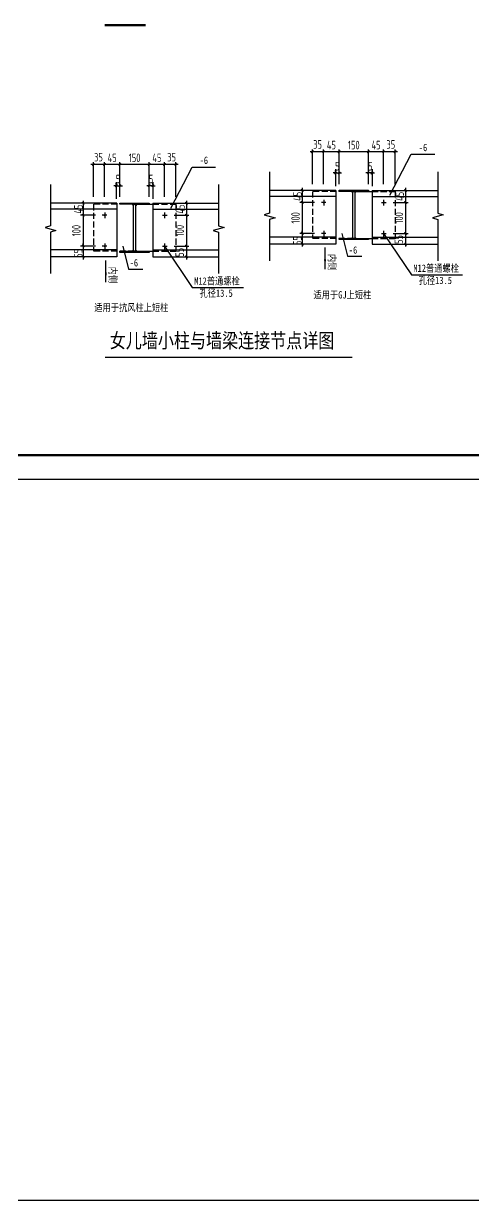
# Model space of a CAD drawing. Extents: x 2072855 to 2883818, y 17306032 to 17674225.
# Drawn here: x 2475974 to 2494334, y 17306032 to 17354099 of the extents above; entities that cross this region are included whole.
import ezdxf

# ---------------------------------------------------------------- set-up
doc = ezdxf.new("R2010")
doc.units = 0
doc.header["$LTSCALE"] = 1000
doc.header["$MEASUREMENT"] = 0
doc.linetypes.add('DASH', pattern=[0.35, 0.25, -0.1])
doc.layers.get('Defpoints').update_dxf_attribs({"color": 250})
for name, color, linetype in [('3T_WOOD', 21, 'Continuous'), ('OTHER', 7, 'Continuous'), ('PUB_DIM', 161, 'Continuous'), ('PUB_TEXT', 7, 'Continuous'), ('TK', 4, 'Continuous'), ('图层1', 8, 'Continuous'), ('水平支撑', 4, 'Continuous')]:
    doc.layers.add(name, color=color, linetype=linetype)
doc.styles.add('-宋体', font='', dxfattribs={"width": 0.8})
doc.styles.add('TSSD_Dimension', font='Tssdeng.shx', dxfattribs={"width": 0.7, "bigfont": 'hztxt.shx'})
doc.styles.get('-宋体').set_extended_font_data('SimSun')
doc.dimstyles.new('TSSD_20_100', dxfattribs={"dimtxt": 350, "dimasz": 100, "dimexe": 100, "dimexo": 250, "dimgap": 100, "dimtad": 1, "dimdec": 0, "dimlfac": 0.2, "dimzin": 0, "dimdsep": 46, "dimtxsty": 'TSSD_Dimension', "dimblk": 'ARCHTICK', "dimblk1": 'ARCHTICK', "dimblk2": 'ARCHTICK', "dimcen": 0, "dimdle": 100, "dimclrt": 7, "dimadec": 0, "dimazin": 0, "dimtfac": 1, "dimtdec": 0, "dimtix": 1, "dimtmove": 2, "dimatfit": 3, "dimfxl": 0, "dimtolj": 1, "dimtzin": 0, "dimarcsym": 0})

# ---------------------------------------------------------------- blocks, each defined once
blk = doc.blocks.new('_ArchTick')
at = {"color": 0, "linetype": 'ByBlock', "const_width": 0.4}
blk.add_lwpolyline([(-0.5, -0.5), (0.5, 0.5)], dxfattribs=at)
blk = doc.blocks.new('*D104')
at = {"layer": 'Defpoints', "color": 0}
for p in [(2490049, 17348861), (2490049, 17347287), (2490670, 17347287)]:
    blk.add_point(p, dxfattribs=at)
at = {"layer": 'PUB_DIM', "color": 0, "lineweight": -2}
for p, q in [((2490049, 17347537), (2490049, 17348961)), ((2490670, 17347537), (2490670, 17348961)), ((2490770, 17348861), (2489949, 17348861))]:
    blk.add_line(p, q, dxfattribs=at)
at = {"layer": 'PUB_DIM', "color": 0, "lineweight": -2, "xscale": 100, "yscale": 100, "zscale": 100, "rotation": 180}
blk.add_blockref('_ArchTick', (2490049, 17348861), dxfattribs=at)
at = {"layer": 'PUB_DIM', "color": 0, "lineweight": -2, "xscale": 100, "yscale": 100, "zscale": 100}
blk.add_blockref('_ArchTick', (2490670, 17348861), dxfattribs=at)
at = {"layer": 'PUB_DIM', "color": 7, "insert": (2490360, 17349136), "char_height": 350, "attachment_point": 5, "style": 'TSSD_Dimension'}
blk.add_mtext('\\A1;45', dxfattribs=at)
blk = doc.blocks.new('*D105')
at = {"layer": 'Defpoints', "color": 0}
for p in [(2490670, 17348861), (2490670, 17347287), (2491134, 17347287)]:
    blk.add_point(p, dxfattribs=at)
at = {"layer": 'PUB_DIM', "color": 0, "lineweight": -2}
for p, q in [((2490670, 17347537), (2490670, 17348961)), ((2491134, 17347537), (2491134, 17348961)), ((2491234, 17348861), (2490570, 17348861))]:
    blk.add_line(p, q, dxfattribs=at)
at = {"layer": 'PUB_DIM', "color": 0, "lineweight": -2, "xscale": 100, "yscale": 100, "zscale": 100, "rotation": 180}
blk.add_blockref('_ArchTick', (2490670, 17348861), dxfattribs=at)
at = {"layer": 'PUB_DIM', "color": 0, "lineweight": -2, "xscale": 100, "yscale": 100, "zscale": 100}
blk.add_blockref('_ArchTick', (2491134, 17348861), dxfattribs=at)
at = {"layer": 'PUB_DIM', "color": 7, "insert": (2490962, 17349161), "char_height": 350, "attachment_point": 5, "style": 'TSSD_Dimension'}
blk.add_mtext('\\A1;35', dxfattribs=at)
blk = doc.blocks.new('*D106')
at = {"layer": 'Defpoints', "color": 0}
for p in [(2487767, 17348861), (2487767, 17347287), (2488221, 17347287)]:
    blk.add_point(p, dxfattribs=at)
at = {"layer": 'PUB_DIM', "color": 0, "lineweight": -2}
for p, q in [((2487767, 17347537), (2487767, 17348961)), ((2488221, 17347537), (2488221, 17348961)), ((2488321, 17348861), (2487667, 17348861))]:
    blk.add_line(p, q, dxfattribs=at)
at = {"layer": 'PUB_DIM', "color": 0, "lineweight": -2, "xscale": 100, "yscale": 100, "zscale": 100}
for p, rotation in [((2487767, 17348861), 179.9999999981185), ((2488221, 17348861), 359.9999999981185)]:
    blk.add_blockref('_ArchTick', p, dxfattribs=dict(at, rotation=rotation))
at = {"layer": 'PUB_DIM', "color": 7, "insert": (2487975, 17349161), "char_height": 350, "attachment_point": 5, "rotation": 360, "style": 'TSSD_Dimension'}
blk.add_mtext('\\A1;35', dxfattribs=at)
blk = doc.blocks.new('*D107')
at = {"layer": 'Defpoints', "color": 0}
for p in [(2488221, 17348861), (2488221, 17347287), (2488852, 17347287)]:
    blk.add_point(p, dxfattribs=at)
at = {"layer": 'PUB_DIM', "color": 0, "lineweight": -2}
for p, q in [((2488221, 17347537), (2488221, 17348961)), ((2488852, 17347537), (2488852, 17348961)), ((2488952, 17348861), (2488121, 17348861))]:
    blk.add_line(p, q, dxfattribs=at)
at = {"layer": 'PUB_DIM', "color": 0, "lineweight": -2, "xscale": 100, "yscale": 100, "zscale": 100}
for p, rotation in [((2488221, 17348861), 180.0000000013527), ((2488852, 17348861), 1.352677969634897e-09)]:
    blk.add_blockref('_ArchTick', p, dxfattribs=dict(at, rotation=rotation))
at = {"layer": 'PUB_DIM', "color": 7, "insert": (2488536, 17349136), "char_height": 350, "attachment_point": 5, "rotation": 0, "style": 'TSSD_Dimension'}
blk.add_mtext('\\A1;45', dxfattribs=at)
blk = doc.blocks.new('*D108')
at = {"layer": 'Defpoints', "color": 0}
for p in [(2488852, 17348861), (2488852, 17347287), (2490049, 17347287)]:
    blk.add_point(p, dxfattribs=at)
at = {"layer": 'PUB_DIM', "color": 0, "lineweight": -2}
for p, q in [((2488852, 17347537), (2488852, 17348961)), ((2490049, 17347537), (2490049, 17348961)), ((2490149, 17348861), (2488752, 17348861))]:
    blk.add_line(p, q, dxfattribs=at)
at = {"layer": 'PUB_DIM', "color": 0, "lineweight": -2, "xscale": 100, "yscale": 100, "zscale": 100}
for p, rotation in [((2488852, 17348861), 179.9999999985741), ((2490049, 17348861), 359.9999999985741)]:
    blk.add_blockref('_ArchTick', p, dxfattribs=dict(at, rotation=rotation))
at = {"layer": 'PUB_DIM', "color": 7, "insert": (2489451, 17349136), "char_height": 350, "attachment_point": 5, "rotation": 360, "style": 'TSSD_Dimension'}
blk.add_mtext('\\A1;150', dxfattribs=at)
blk = doc.blocks.new('_ARROW')
blk.add_solid([(0, 0), (-1, 0.1), (-1, -0.1)])
blk = doc.blocks.new('*D112')
at = {"layer": 'Defpoints', "color": 0}
for p in [(2488102, 17347283), (2487349, 17346794), (2488102, 17346794)]:
    blk.add_point(p, dxfattribs=at)
at = {"layer": 'PUB_DIM', "color": 0, "lineweight": -2}
for p, q in [((2487852, 17347283), (2487249, 17347283)), ((2487349, 17347383), (2487349, 17346694)), ((2487852, 17346794), (2487249, 17346794))]:
    blk.add_line(p, q, dxfattribs=at)
at = {"layer": 'PUB_DIM', "color": 0, "lineweight": -2, "xscale": 100, "yscale": 100, "zscale": 100}
for p, rotation in [((2487349, 17347283), 90), ((2487349, 17346794), 270)]:
    blk.add_blockref('_ArchTick', p, dxfattribs=dict(at, rotation=rotation))
at = {"layer": 'PUB_DIM', "color": 7, "insert": (2487159, 17347040), "char_height": 350, "attachment_point": 5, "rotation": 90, "style": 'TSSD_Dimension'}
blk.add_mtext('\\A1;45', dxfattribs=at)
blk = doc.blocks.new('*D113')
at = {"layer": 'Defpoints', "color": 0}
for p in [(2490813, 17347283), (2490813, 17346794), (2491566, 17346794)]:
    blk.add_point(p, dxfattribs=at)
at = {"layer": 'PUB_DIM', "color": 0, "lineweight": -2}
for p, q in [((2491063, 17347283), (2491666, 17347283)), ((2491566, 17347383), (2491566, 17346694)), ((2491063, 17346794), (2491666, 17346794))]:
    blk.add_line(p, q, dxfattribs=at)
at = {"layer": 'PUB_DIM', "color": 0, "lineweight": -2, "xscale": 100, "yscale": 100, "zscale": 100}
for p, rotation in [((2491566, 17347283), 90), ((2491566, 17346794), 270)]:
    blk.add_blockref('_ArchTick', p, dxfattribs=dict(at, rotation=rotation))
at = {"layer": 'PUB_DIM', "color": 7, "insert": (2491322, 17347040), "char_height": 350, "attachment_point": 5, "rotation": 90, "style": 'TSSD_Dimension'}
blk.add_mtext('\\A1;45', dxfattribs=at)
blk = doc.blocks.new('*D114')
at = {"layer": 'Defpoints', "color": 0}
for p in [(2490049, 17347996), (2490049, 17347802), (2490196, 17347802)]:
    blk.add_point(p, dxfattribs=at)
at = {"layer": 'PUB_DIM', "color": 0, "lineweight": -2}
for p, q in [((2490049, 17347996), (2489949, 17347996)), ((2490049, 17348052), (2490049, 17348096)), ((2490196, 17347996), (2490049, 17347996)), ((2490196, 17348052), (2490196, 17348096)), ((2490196, 17347996), (2490296, 17347996))]:
    blk.add_line(p, q, dxfattribs=at)
at = {"layer": 'PUB_DIM', "color": 0, "lineweight": -2, "xscale": 100, "yscale": 100, "zscale": 100}
blk.add_blockref('_ArchTick', (2490049, 17347996), dxfattribs=at)
at = {"layer": 'PUB_DIM', "color": 0, "lineweight": -2, "xscale": 100, "yscale": 100, "zscale": 100, "rotation": 180}
blk.add_blockref('_ArchTick', (2490196, 17347996), dxfattribs=at)
at = {"layer": 'PUB_DIM', "color": 7, "insert": (2490123, 17348271), "char_height": 350, "attachment_point": 5, "style": 'TSSD_Dimension'}
blk.add_mtext('\\A1;5', dxfattribs=at)
blk = doc.blocks.new('*D115')
at = {"layer": 'Defpoints', "color": 0}
for p in [(2488852, 17347996), (2488705, 17347802), (2488852, 17347802)]:
    blk.add_point(p, dxfattribs=at)
at = {"layer": 'PUB_DIM', "color": 0, "lineweight": -2}
for p, q in [((2488705, 17347996), (2488605, 17347996)), ((2488705, 17348052), (2488705, 17348096)), ((2488705, 17347996), (2488852, 17347996)), ((2488852, 17348052), (2488852, 17348096)), ((2488852, 17347996), (2488952, 17347996))]:
    blk.add_line(p, q, dxfattribs=at)
at = {"layer": 'PUB_DIM', "color": 0, "lineweight": -2, "xscale": 100, "yscale": 100, "zscale": 100}
blk.add_blockref('_ArchTick', (2488705, 17347996), dxfattribs=at)
at = {"layer": 'PUB_DIM', "color": 0, "lineweight": -2, "xscale": 100, "yscale": 100, "zscale": 100, "rotation": 180}
blk.add_blockref('_ArchTick', (2488852, 17347996), dxfattribs=at)
at = {"layer": 'PUB_DIM', "color": 7, "insert": (2488779, 17348271), "char_height": 350, "attachment_point": 5, "style": 'TSSD_Dimension'}
blk.add_mtext('\\A1;5', dxfattribs=at)
blk = doc.blocks.new('*D116')
at = {"layer": 'Defpoints', "color": 0}
for p in [(2488102, 17345530), (2487349, 17345086), (2488102, 17345086)]:
    blk.add_point(p, dxfattribs=at)
at = {"layer": 'PUB_DIM', "color": 0, "lineweight": -2}
for p, q in [((2487852, 17345530), (2487249, 17345530)), ((2487349, 17345530), (2487349, 17345630)), ((2487349, 17345530), (2487349, 17345086)), ((2487852, 17345086), (2487249, 17345086)), ((2487349, 17345086), (2487349, 17344986))]:
    blk.add_line(p, q, dxfattribs=at)
at = {"layer": 'PUB_DIM', "color": 0, "lineweight": -2, "xscale": 100, "yscale": 100, "zscale": 100}
for p, rotation in [((2487349, 17345530), 270), ((2487349, 17345086), 90)]:
    blk.add_blockref('_ArchTick', p, dxfattribs=dict(at, rotation=rotation))
at = {"layer": 'PUB_DIM', "color": 7, "insert": (2487148, 17345234), "char_height": 350, "attachment_point": 5, "rotation": 90, "style": 'TSSD_Dimension'}
blk.add_mtext('\\A1;55', dxfattribs=at)
blk = doc.blocks.new('*D117')
at = {"layer": 'Defpoints', "color": 0}
for p in [(2490813, 17345530), (2490813, 17345086), (2491566, 17345086)]:
    blk.add_point(p, dxfattribs=at)
at = {"layer": 'PUB_DIM', "color": 0, "lineweight": -2}
for p, q in [((2491063, 17345530), (2491666, 17345530)), ((2491566, 17345630), (2491566, 17344986)), ((2491063, 17345086), (2491666, 17345086))]:
    blk.add_line(p, q, dxfattribs=at)
at = {"layer": 'PUB_DIM', "color": 0, "lineweight": -2, "xscale": 100, "yscale": 100, "zscale": 100}
for p, rotation in [((2491566, 17345530), 90), ((2491566, 17345086), 270)]:
    blk.add_blockref('_ArchTick', p, dxfattribs=dict(at, rotation=rotation))
at = {"layer": 'PUB_DIM', "color": 7, "insert": (2491289, 17345278), "char_height": 350, "attachment_point": 5, "rotation": 90, "style": 'TSSD_Dimension'}
blk.add_mtext('\\A1;55', dxfattribs=at)
blk = doc.blocks.new('*D118')
at = {"layer": 'Defpoints', "color": 0}
for p in [(2490813, 17346794), (2490813, 17345530), (2491566, 17345530)]:
    blk.add_point(p, dxfattribs=at)
at = {"layer": 'PUB_DIM', "color": 0, "lineweight": -2}
for p, q in [((2491063, 17346794), (2491666, 17346794)), ((2491566, 17346894), (2491566, 17345430)), ((2491063, 17345530), (2491666, 17345530))]:
    blk.add_line(p, q, dxfattribs=at)
at = {"layer": 'PUB_DIM', "color": 0, "lineweight": -2, "xscale": 100, "yscale": 100, "zscale": 100}
for p, rotation in [((2491566, 17346794), 90), ((2491566, 17345530), 270)]:
    blk.add_blockref('_ArchTick', p, dxfattribs=dict(at, rotation=rotation))
at = {"layer": 'PUB_DIM', "color": 7, "insert": (2491291, 17346162), "char_height": 350, "attachment_point": 5, "rotation": 90, "style": 'TSSD_Dimension'}
blk.add_mtext('\\A1;100', dxfattribs=at)
blk = doc.blocks.new('*D119')
at = {"layer": 'Defpoints', "color": 0}
for p in [(2488102, 17346794), (2487349, 17345530), (2488102, 17345530)]:
    blk.add_point(p, dxfattribs=at)
at = {"layer": 'PUB_DIM', "color": 0, "lineweight": -2}
for p, q in [((2487852, 17346794), (2487249, 17346794)), ((2487349, 17346894), (2487349, 17345430)), ((2487852, 17345530), (2487249, 17345530))]:
    blk.add_line(p, q, dxfattribs=at)
at = {"layer": 'PUB_DIM', "color": 0, "lineweight": -2, "xscale": 100, "yscale": 100, "zscale": 100}
for p, rotation in [((2487349, 17346794), 90), ((2487349, 17345530), 270)]:
    blk.add_blockref('_ArchTick', p, dxfattribs=dict(at, rotation=rotation))
at = {"layer": 'PUB_DIM', "color": 7, "insert": (2487074, 17346162), "char_height": 350, "attachment_point": 5, "rotation": 90, "style": 'TSSD_Dimension'}
blk.add_mtext('\\A1;100', dxfattribs=at)
blk = doc.blocks.new('*D123')
at = {"layer": 'Defpoints', "color": 0}
for p in [(2481868, 17346273), (2481868, 17345009), (2482621, 17345009)]:
    blk.add_point(p, dxfattribs=at)
at = {"layer": 'PUB_DIM', "color": 0, "lineweight": -2}
for p, q in [((2482118, 17346273), (2482721, 17346273)), ((2482621, 17346373), (2482621, 17344909)), ((2482118, 17345009), (2482721, 17345009))]:
    blk.add_line(p, q, dxfattribs=at)
at = {"layer": 'PUB_DIM', "color": 0, "lineweight": -2, "xscale": 100, "yscale": 100, "zscale": 100}
for p, rotation in [((2482621, 17346273), 90), ((2482621, 17345009), 270)]:
    blk.add_blockref('_ArchTick', p, dxfattribs=dict(at, rotation=rotation))
at = {"layer": 'PUB_DIM', "color": 7, "insert": (2482346, 17345641), "char_height": 350, "attachment_point": 5, "rotation": 90, "style": 'TSSD_Dimension'}
blk.add_mtext('\\A1;100', dxfattribs=at)
blk = doc.blocks.new('*D124')
at = {"layer": 'Defpoints', "color": 0}
for p in [(2481868, 17345009), (2481868, 17344564), (2482621, 17344564)]:
    blk.add_point(p, dxfattribs=at)
at = {"layer": 'PUB_DIM', "color": 0, "lineweight": -2}
for p, q in [((2482621, 17345109), (2482621, 17344464)), ((2482118, 17345009), (2482721, 17345009)), ((2482118, 17344564), (2482721, 17344564))]:
    blk.add_line(p, q, dxfattribs=at)
at = {"layer": 'PUB_DIM', "color": 0, "lineweight": -2, "xscale": 100, "yscale": 100, "zscale": 100}
for p, rotation in [((2482621, 17345009), 90), ((2482621, 17344564), 270)]:
    blk.add_blockref('_ArchTick', p, dxfattribs=dict(at, rotation=rotation))
at = {"layer": 'PUB_DIM', "color": 7, "insert": (2482344, 17344756), "char_height": 350, "attachment_point": 5, "rotation": 90, "style": 'TSSD_Dimension'}
blk.add_mtext('\\A1;55', dxfattribs=at)
blk = doc.blocks.new('*D125')
at = {"layer": 'Defpoints', "color": 0}
for p in [(2481868, 17346761), (2481868, 17346273), (2482621, 17346273)]:
    blk.add_point(p, dxfattribs=at)
at = {"layer": 'PUB_DIM', "color": 0, "lineweight": -2}
for p, q in [((2482118, 17346761), (2482721, 17346761)), ((2482621, 17346861), (2482621, 17346173)), ((2482118, 17346273), (2482721, 17346273))]:
    blk.add_line(p, q, dxfattribs=at)
at = {"layer": 'PUB_DIM', "color": 0, "lineweight": -2, "xscale": 100, "yscale": 100, "zscale": 100}
for p, rotation in [((2482621, 17346761), 90), ((2482621, 17346273), 270)]:
    blk.add_blockref('_ArchTick', p, dxfattribs=dict(at, rotation=rotation))
at = {"layer": 'PUB_DIM', "color": 7, "insert": (2482377, 17346519), "char_height": 350, "attachment_point": 5, "rotation": 90, "style": 'TSSD_Dimension'}
blk.add_mtext('\\A1;45', dxfattribs=at)
blk = doc.blocks.new('*D126')
at = {"layer": 'Defpoints', "color": 0}
for p in [(2479157, 17346273), (2478404, 17345009), (2479157, 17345009)]:
    blk.add_point(p, dxfattribs=at)
at = {"layer": 'PUB_DIM', "color": 0, "lineweight": -2}
for p, q in [((2478907, 17346273), (2478304, 17346273)), ((2478404, 17346373), (2478404, 17344909)), ((2478907, 17345009), (2478304, 17345009))]:
    blk.add_line(p, q, dxfattribs=at)
at = {"layer": 'PUB_DIM', "color": 0, "lineweight": -2, "xscale": 100, "yscale": 100, "zscale": 100}
for p, rotation in [((2478404, 17346273), 90), ((2478404, 17345009), 270)]:
    blk.add_blockref('_ArchTick', p, dxfattribs=dict(at, rotation=rotation))
at = {"layer": 'PUB_DIM', "color": 7, "insert": (2478129, 17345641), "char_height": 350, "attachment_point": 5, "rotation": 90, "style": 'TSSD_Dimension'}
blk.add_mtext('\\A1;100', dxfattribs=at)
blk = doc.blocks.new('*D127')
at = {"layer": 'Defpoints', "color": 0}
for p in [(2478404, 17344564), (2479157, 17345009), (2479157, 17344564)]:
    blk.add_point(p, dxfattribs=at)
at = {"layer": 'PUB_DIM', "color": 0, "lineweight": -2}
for p, q in [((2478404, 17345009), (2478404, 17345109)), ((2478907, 17345009), (2478304, 17345009)), ((2478907, 17344564), (2478304, 17344564)), ((2478404, 17345009), (2478404, 17344564)), ((2478404, 17344564), (2478404, 17344464))]:
    blk.add_line(p, q, dxfattribs=at)
at = {"layer": 'PUB_DIM', "color": 0, "lineweight": -2, "xscale": 100, "yscale": 100, "zscale": 100}
for p, rotation in [((2478404, 17345009), 270), ((2478404, 17344564), 90)]:
    blk.add_blockref('_ArchTick', p, dxfattribs=dict(at, rotation=rotation))
at = {"layer": 'PUB_DIM', "color": 7, "insert": (2478203, 17344712), "char_height": 350, "attachment_point": 5, "rotation": 90, "style": 'TSSD_Dimension'}
blk.add_mtext('\\A1;55', dxfattribs=at)
blk = doc.blocks.new('*D128')
at = {"layer": 'Defpoints', "color": 0}
for p in [(2479157, 17346761), (2478404, 17346273), (2479157, 17346273)]:
    blk.add_point(p, dxfattribs=at)
at = {"layer": 'PUB_DIM', "color": 0, "lineweight": -2}
for p, q in [((2478907, 17346761), (2478304, 17346761)), ((2478404, 17346861), (2478404, 17346173)), ((2478907, 17346273), (2478304, 17346273))]:
    blk.add_line(p, q, dxfattribs=at)
at = {"layer": 'PUB_DIM', "color": 0, "lineweight": -2, "xscale": 100, "yscale": 100, "zscale": 100}
for p, rotation in [((2478404, 17346761), 90), ((2478404, 17346273), 270)]:
    blk.add_blockref('_ArchTick', p, dxfattribs=dict(at, rotation=rotation))
at = {"layer": 'PUB_DIM', "color": 7, "insert": (2478214, 17346519), "char_height": 350, "attachment_point": 5, "rotation": 90, "style": 'TSSD_Dimension'}
blk.add_mtext('\\A1;45', dxfattribs=at)
blk = doc.blocks.new('*D129')
at = {"layer": 'Defpoints', "color": 0}
for p in [(2479907, 17348340), (2479907, 17346765), (2481104, 17346765)]:
    blk.add_point(p, dxfattribs=at)
at = {"layer": 'PUB_DIM', "color": 0, "lineweight": -2}
for p, q in [((2479907, 17347015), (2479907, 17348440)), ((2481104, 17347015), (2481104, 17348440)), ((2481204, 17348340), (2479807, 17348340))]:
    blk.add_line(p, q, dxfattribs=at)
at = {"layer": 'PUB_DIM', "color": 0, "lineweight": -2, "xscale": 100, "yscale": 100, "zscale": 100}
for p, rotation in [((2479907, 17348340), 179.999999999287), ((2481104, 17348340), 359.999999999287)]:
    blk.add_blockref('_ArchTick', p, dxfattribs=dict(at, rotation=rotation))
at = {"layer": 'PUB_DIM', "color": 7, "insert": (2480506, 17348615), "char_height": 350, "attachment_point": 5, "style": 'TSSD_Dimension'}
blk.add_mtext('\\A1;150', dxfattribs=at)
blk = doc.blocks.new('*D130')
at = {"layer": 'Defpoints', "color": 0}
for p in [(2479276, 17348340), (2479276, 17346765), (2479907, 17346765)]:
    blk.add_point(p, dxfattribs=at)
at = {"layer": 'PUB_DIM', "color": 0, "lineweight": -2}
for p, q in [((2479276, 17347015), (2479276, 17348440)), ((2479907, 17347015), (2479907, 17348440)), ((2480007, 17348340), (2479176, 17348340))]:
    blk.add_line(p, q, dxfattribs=at)
at = {"layer": 'PUB_DIM', "color": 0, "lineweight": -2, "xscale": 100, "yscale": 100, "zscale": 100, "rotation": 180}
blk.add_blockref('_ArchTick', (2479276, 17348340), dxfattribs=at)
at = {"layer": 'PUB_DIM', "color": 0, "lineweight": -2, "xscale": 100, "yscale": 100, "zscale": 100}
blk.add_blockref('_ArchTick', (2479907, 17348340), dxfattribs=at)
at = {"layer": 'PUB_DIM', "color": 7, "insert": (2479591, 17348615), "char_height": 350, "attachment_point": 5, "style": 'TSSD_Dimension'}
blk.add_mtext('\\A1;45', dxfattribs=at)
blk = doc.blocks.new('*D131')
at = {"layer": 'Defpoints', "color": 0}
for p in [(2478822, 17348340), (2478822, 17346765), (2479276, 17346765)]:
    blk.add_point(p, dxfattribs=at)
at = {"layer": 'PUB_DIM', "color": 0, "lineweight": -2}
for p, q in [((2478822, 17347015), (2478822, 17348440)), ((2479276, 17347015), (2479276, 17348440)), ((2479376, 17348340), (2478722, 17348340))]:
    blk.add_line(p, q, dxfattribs=at)
at = {"layer": 'PUB_DIM', "color": 0, "lineweight": -2, "xscale": 100, "yscale": 100, "zscale": 100, "rotation": 180}
blk.add_blockref('_ArchTick', (2478822, 17348340), dxfattribs=at)
at = {"layer": 'PUB_DIM', "color": 0, "lineweight": -2, "xscale": 100, "yscale": 100, "zscale": 100}
blk.add_blockref('_ArchTick', (2479276, 17348340), dxfattribs=at)
at = {"layer": 'PUB_DIM', "color": 7, "insert": (2479030, 17348640), "char_height": 350, "attachment_point": 5, "style": 'TSSD_Dimension'}
blk.add_mtext('\\A1;35', dxfattribs=at)
blk = doc.blocks.new('*D132')
at = {"layer": 'Defpoints', "color": 0}
for p in [(2481725, 17348340), (2481725, 17346765), (2482189, 17346765)]:
    blk.add_point(p, dxfattribs=at)
at = {"layer": 'PUB_DIM', "color": 0, "lineweight": -2}
for p, q in [((2481725, 17347015), (2481725, 17348440)), ((2482189, 17347015), (2482189, 17348440)), ((2482289, 17348340), (2481625, 17348340))]:
    blk.add_line(p, q, dxfattribs=at)
at = {"layer": 'PUB_DIM', "color": 0, "lineweight": -2, "xscale": 100, "yscale": 100, "zscale": 100}
for p, rotation in [((2481725, 17348340), 180.0000000018392), ((2482189, 17348340), 1.839248753299216e-09)]:
    blk.add_blockref('_ArchTick', p, dxfattribs=dict(at, rotation=rotation))
at = {"layer": 'PUB_DIM', "color": 7, "insert": (2482017, 17348640), "char_height": 350, "attachment_point": 5, "rotation": 0, "style": 'TSSD_Dimension'}
blk.add_mtext('\\A1;35', dxfattribs=at)
blk = doc.blocks.new('*D133')
at = {"layer": 'Defpoints', "color": 0}
for p in [(2481104, 17348340), (2481104, 17346765), (2481725, 17346765)]:
    blk.add_point(p, dxfattribs=at)
at = {"layer": 'PUB_DIM', "color": 0, "lineweight": -2}
for p, q in [((2481104, 17347015), (2481104, 17348440)), ((2481725, 17347015), (2481725, 17348440)), ((2481825, 17348340), (2481004, 17348340))]:
    blk.add_line(p, q, dxfattribs=at)
at = {"layer": 'PUB_DIM', "color": 0, "lineweight": -2, "xscale": 100, "yscale": 100, "zscale": 100}
for p, rotation in [((2481104, 17348340), 179.9999999986246), ((2481725, 17348340), 359.9999999986247)]:
    blk.add_blockref('_ArchTick', p, dxfattribs=dict(at, rotation=rotation))
at = {"layer": 'PUB_DIM', "color": 7, "insert": (2481415, 17348615), "char_height": 350, "attachment_point": 5, "rotation": 360, "style": 'TSSD_Dimension'}
blk.add_mtext('\\A1;45', dxfattribs=at)
blk = doc.blocks.new('*D134')
at = {"layer": 'Defpoints', "color": 0}
for p in [(2479907, 17347475), (2479760, 17347281), (2479907, 17347281)]:
    blk.add_point(p, dxfattribs=at)
at = {"layer": 'PUB_DIM', "color": 0, "lineweight": -2}
for p, q in [((2479760, 17347475), (2479660, 17347475)), ((2479760, 17347531), (2479760, 17347575)), ((2479760, 17347475), (2479907, 17347475)), ((2479907, 17347531), (2479907, 17347575)), ((2479907, 17347475), (2480007, 17347475))]:
    blk.add_line(p, q, dxfattribs=at)
at = {"layer": 'PUB_DIM', "color": 0, "lineweight": -2, "xscale": 100, "yscale": 100, "zscale": 100}
blk.add_blockref('_ArchTick', (2479760, 17347475), dxfattribs=at)
at = {"layer": 'PUB_DIM', "color": 0, "lineweight": -2, "xscale": 100, "yscale": 100, "zscale": 100, "rotation": 180}
blk.add_blockref('_ArchTick', (2479907, 17347475), dxfattribs=at)
at = {"layer": 'PUB_DIM', "color": 7, "insert": (2479834, 17347750), "char_height": 350, "attachment_point": 5, "style": 'TSSD_Dimension'}
blk.add_mtext('\\A1;5', dxfattribs=at)
blk = doc.blocks.new('*D135')
at = {"layer": 'Defpoints', "color": 0}
for p in [(2481104, 17347475), (2481104, 17347281), (2481251, 17347281)]:
    blk.add_point(p, dxfattribs=at)
at = {"layer": 'PUB_DIM', "color": 0, "lineweight": -2}
for p, q in [((2481104, 17347475), (2481004, 17347475)), ((2481104, 17347531), (2481104, 17347575)), ((2481251, 17347475), (2481104, 17347475)), ((2481251, 17347531), (2481251, 17347575)), ((2481251, 17347475), (2481351, 17347475))]:
    blk.add_line(p, q, dxfattribs=at)
at = {"layer": 'PUB_DIM', "color": 0, "lineweight": -2, "xscale": 100, "yscale": 100, "zscale": 100}
blk.add_blockref('_ArchTick', (2481104, 17347475), dxfattribs=at)
at = {"layer": 'PUB_DIM', "color": 0, "lineweight": -2, "xscale": 100, "yscale": 100, "zscale": 100, "rotation": 180}
blk.add_blockref('_ArchTick', (2481251, 17347475), dxfattribs=at)
at = {"layer": 'PUB_DIM', "color": 7, "insert": (2481178, 17347750), "char_height": 350, "attachment_point": 5, "style": 'TSSD_Dimension'}
blk.add_mtext('\\A1;5', dxfattribs=at)
blk = doc.blocks.new('GeYuanFrame_73841647', base_point=(20.09, 4.53))
at = {"layer": 'TK'}
blk.add_lwpolyline([(20.09, 4.53), (20.09, 598.53), (966.09, 598.53), (966.09, 4.53)], close=True, dxfattribs=at)
at = {"layer": 'TK', "const_width": 1}
blk.add_lwpolyline([(45.09, 588.53), (956.09, 588.53), (956.09, 14.53), (45.09, 14.53)], close=True, dxfattribs=at)

msp = doc.modelspace()

# ---------------------------------------------------------------- linework, layer by layer
at = {"layer": '3T_WOOD'}
msp.add_lwpolyline([(2072854.7, 17674225.2), (2883818.3, 17674225.2), (2883818.3, 17306031.6), (2072854.7, 17306031.6)], close=True, dxfattribs=at)
at = {"layer": 'OTHER'}
for p, q in [((2486016.8, 17348045.6), (2486016.8, 17346355.9)), ((2492881.5, 17348045.6), (2492881.5, 17346355.9)), ((2477071.7, 17347524.1), (2477071.7, 17345834.4)), ((2483936.4, 17347524.1), (2483936.4, 17345834.4)), ((2486016.8, 17346355.9), (2485796.8, 17346285.9)), ((2485796.8, 17346285.9), (2486236.8, 17346165.9)), ((2486236.8, 17346165.9), (2486016.8, 17346095.9)), ((2486016.8, 17346095.9), (2486016.8, 17344406.2)), ((2493101.5, 17346285.9), (2492661.5, 17346165.9)), ((2492661.5, 17346165.9), (2492881.5, 17346095.9)), ((2492881.5, 17346355.9), (2493101.5, 17346285.9)), ((2492881.5, 17346095.9), (2492881.5, 17344406.2)), ((2477071.7, 17345834.4), (2476851.7, 17345764.4)), ((2476851.7, 17345764.4), (2477291.7, 17345644.4)), ((2477291.7, 17345644.4), (2477071.7, 17345574.4)), ((2477071.7, 17345574.4), (2477071.7, 17343884.7)), ((2484156.4, 17345764.4), (2483716.4, 17345644.4)), ((2483716.4, 17345644.4), (2483936.4, 17345574.4)), ((2483936.4, 17345834.4), (2484156.4, 17345764.4)), ((2483936.4, 17345574.4), (2483936.4, 17343884.7))]:
    msp.add_line(p, q, dxfattribs=at)
at = {"layer": 'PUB_DIM'}
msp.add_line((2490196, 17345379.5), (2492881.5, 17345379.5), dxfattribs=at)
for points in [[(2488277.4, 17344064.2), (2488277.4, 17344948.5)], [(2479332.3, 17343542.7), (2479332.3, 17344427)]]:
    msp.add_lwpolyline(points, dxfattribs=at)
at = {"layer": '图层1'}
for p, q in [((2490923.7, 17347084.2), (2491795.9, 17348759.1)), ((2491795.9, 17348759.1), (2492753.6, 17348759.1)), ((2481978.6, 17346562.7), (2482850.8, 17348237.7)), ((2482850.8, 17348237.7), (2483808.5, 17348237.7)), ((2488964.9, 17345529), (2489198.7, 17344594.4)), ((2490670.2, 17345527.5), (2491799.7, 17343835)), ((2480019.8, 17345007.5), (2480253.6, 17344072.9)), ((2481725.1, 17345011.4), (2482854.6, 17343313.5)), ((2489198.7, 17344594.4), (2489783.2, 17344594.4)), ((2480253.6, 17344072.9), (2480838.1, 17344072.9)), ((2491799.7, 17343835), (2493889.2, 17343835)), ((2482854.6, 17343313.5), (2484944.1, 17343313.5))]:
    msp.add_line(p, q, dxfattribs=at)
at = {"layer": '水平支撑'}
for p, q in [((2488705.3, 17348146.2), (2488705.3, 17347457.5)), ((2490196, 17348146.2), (2490196, 17347457.5)), ((2479760.2, 17347624.7), (2479760.2, 17346936)), ((2481250.9, 17347624.7), (2481250.9, 17346936)), ((2488719.7, 17347282.8), (2486034, 17347282.8)), ((2488719.7, 17347040.5), (2486034, 17347040.5)), ((2488719.7, 17347282.8), (2488719.7, 17347133.7)), ((2488719.7, 17347133.7), (2488719.7, 17345221.5)), ((2488719.7, 17347133.7), (2488719.7, 17345221.5)), ((2489355.8, 17347237.4), (2489411.2, 17347180.7)), ((2489459.6, 17347237.4), (2490196, 17347237.4)), ((2489545.5, 17347237.4), (2489490.1, 17347180.7)), ((2490196, 17347282.8), (2490196, 17347133.7)), ((2490196, 17347282.8), (2492881.7, 17347282.8)), ((2490196, 17347133.7), (2490196, 17345221.5)), ((2490196, 17347040.5), (2492881.7, 17347040.5)), ((2479774.6, 17346761.4), (2477088.9, 17346761.4)), ((2479774.6, 17346519), (2477088.9, 17346519)), ((2479774.6, 17346761.4), (2479774.6, 17346612.2)), ((2479774.6, 17346612.2), (2479774.6, 17344700)), ((2479774.6, 17346612.2), (2479774.6, 17344700)), ((2480410.8, 17346715.9), (2480466.1, 17346659.2)), ((2480514.5, 17346715.9), (2481250.9, 17346715.9)), ((2480600.4, 17346715.9), (2480545, 17346659.2)), ((2481250.9, 17346761.4), (2483936.6, 17346761.4)), ((2481250.9, 17346761.4), (2481250.9, 17346612.2)), ((2481250.9, 17346612.2), (2481250.9, 17344700)), ((2481250.9, 17346519), (2483936.6, 17346519)), ((2488314.4, 17346791.3), (2488127, 17346791.3)), ((2488314.4, 17346791.3), (2488127, 17346791.3)), ((2488231.1, 17346901.9), (2488231.1, 17346670.1)), ((2490586.9, 17346791.3), (2490774.3, 17346791.3)), ((2490670.2, 17346901.9), (2490670.2, 17346670.1)), ((2479369.4, 17346272.1), (2479182, 17346272.1)), ((2479369.4, 17346272.1), (2479182, 17346272.1)), ((2479286.1, 17346382.6), (2479286.1, 17346150.9)), ((2481641.8, 17346272.1), (2481829.2, 17346272.1)), ((2481725.1, 17346382.6), (2481725.1, 17346150.9)), ((2488314.4, 17345527.5), (2488127, 17345527.5)), ((2488314.4, 17345527.5), (2488127, 17345527.5)), ((2488231.1, 17345638.1), (2488231.1, 17345406.3)), ((2490586.9, 17345527.5), (2490774.3, 17345527.5)), ((2490670.2, 17345638.1), (2490670.2, 17345406.3)), ((2479286.1, 17345121.9), (2479286.1, 17344890.2)), ((2481725.1, 17345121.9), (2481725.1, 17344890.2)), ((2488719.7, 17345379.5), (2486034.1, 17345379.5)), ((2488719.7, 17345086), (2486034.1, 17345086)), ((2488722.2, 17345221.5), (2488722.2, 17345086)), ((2489411.2, 17345374.5), (2489352.7, 17345325.2)), ((2489459.6, 17345325.2), (2490196, 17345325.2)), ((2489490.1, 17345374.5), (2489548.6, 17345325.2)), ((2490196, 17345221.5), (2490196, 17345086)), ((2490196, 17345086), (2492881.5, 17345086)), ((2479774.6, 17344858.1), (2477089.1, 17344858.1)), ((2479774.6, 17344564.5), (2477089.1, 17344564.5)), ((2479369.4, 17345011.4), (2479182, 17345011.4)), ((2479369.4, 17345011.4), (2479182, 17345011.4)), ((2479777.1, 17344700), (2479777.1, 17344564.5)), ((2480466.1, 17344853.1), (2480407.6, 17344803.7)), ((2480514.5, 17344803.7), (2481250.9, 17344803.7)), ((2480545, 17344853.1), (2480603.5, 17344803.7)), ((2481250.9, 17344858.1), (2483936.4, 17344858.1)), ((2481250.9, 17344700), (2481250.9, 17344564.5)), ((2481250.9, 17344564.5), (2483936.4, 17344564.5)), ((2481641.8, 17345011.4), (2481829.2, 17345011.4))]:
    msp.add_line(p, q, dxfattribs=at)
at = {"layer": '水平支撑', "linetype": 'DASH'}
for p, q in [((2489441.7, 17347237.4), (2487766.9, 17347237.4)), ((2487766.9, 17347237.4), (2487766.9, 17345325.2)), ((2490196, 17347237.4), (2491134.4, 17347237.4)), ((2491134.4, 17347237.4), (2491134.4, 17345325.2)), ((2478821.9, 17346715.9), (2478821.9, 17344803.7)), ((2480496.7, 17346715.9), (2478821.9, 17346715.9)), ((2481250.9, 17346715.9), (2482189.3, 17346715.9)), ((2482189.3, 17346715.9), (2482189.3, 17344803.7)), ((2489441.7, 17345325.2), (2487766.9, 17345325.2)), ((2490196, 17345325.2), (2491134.4, 17345325.2)), ((2480496.7, 17344803.7), (2478821.9, 17344803.7)), ((2481250.9, 17344803.7), (2482189.3, 17344803.7))]:
    msp.add_line(p, q, dxfattribs=at)
at = {"layer": '水平支撑'}
for points, const_width in [([(2479281.3, 17354033.1), (2480956.3, 17354033.1)], 100), ([(2479299.2, 17340466.2), (2489386.6, 17340466.2)], 50)]:
    msp.add_lwpolyline(points, dxfattribs=dict(at, const_width=const_width))
for points in [[(2490049.4, 17347286.7), (2490049.4, 17347237.4), (2488851.9, 17347237.4), (2488851.9, 17347286.7)], [(2489490.1, 17347237.4), (2489490.1, 17345325.2), (2489411.2, 17345325.2), (2489411.2, 17347237.4)], [(2481104.3, 17346765.2), (2481104.3, 17346715.9), (2479906.8, 17346715.9), (2479906.8, 17346765.2)], [(2480545, 17346715.9), (2480545, 17344803.7), (2480466.1, 17344803.7), (2480466.1, 17346715.9)], [(2490049.4, 17345325.2), (2490049.4, 17345275.8), (2488851.9, 17345275.8), (2488851.9, 17345325.2)], [(2481104.3, 17344803.7), (2481104.3, 17344754.3), (2479906.8, 17344754.3), (2479906.8, 17344803.7)]]:
    msp.add_lwpolyline(points, close=True, dxfattribs=at)
at = {"layer": '水平支撑', "const_width": 39.8}
for points in [[(2488220.7, 17346811.5, -1), (2488220.7, 17346771.2, -1)], [(2488220.7, 17346811.5, -1), (2488220.7, 17346771.2, -1)], [(2490680.6, 17346811.5, 1), (2490680.6, 17346771.2, 1)], [(2479275.7, 17346292.2, -1), (2479275.7, 17346251.9, -1)], [(2479275.7, 17346292.2, -1), (2479275.7, 17346251.9, -1)], [(2481735.5, 17346292.2, 1), (2481735.5, 17346251.9, 1)], [(2488231.1, 17345547.7, -1), (2488231.1, 17345507.4, -1)], [(2488231.1, 17345547.7, -1), (2488231.1, 17345507.4, -1)], [(2490670.2, 17345547.7, 1), (2490670.2, 17345507.4, 1)], [(2479286.1, 17345031.5, -1), (2479286.1, 17344991.2, -1)], [(2479286.1, 17345031.5, -1), (2479286.1, 17344991.2, -1)], [(2481725.1, 17345031.5, 1), (2481725.1, 17344991.2, 1)]]:
    msp.add_lwpolyline(points, format="xyb", close=True, dxfattribs=at)

# ---------------------------------------------------------------- block references
at = {"layer": '3T_WOOD', "xscale": 100, "yscale": 100, "zscale": 100}
msp.add_blockref('GeYuanFrame_73841647', (2427464.7, 17335470.1), dxfattribs=at)
at = {"layer": 'PUB_DIM', "xscale": 400, "yscale": 400, "zscale": 400, "rotation": 270}
for p in [(2488277.4, 17344064.2), (2479332.3, 17343542.7)]:
    msp.add_blockref('_ARROW', p, dxfattribs=at)

# ---------------------------------------------------------------- texts
at = {"layer": 'PUB_TEXT', "style": '-宋体', "width": 0.8}
for s, height, p in [('-6', 300, (2492105.2, 17348887.1)), ('-6', 300, (2483160.2, 17348365.7)), ('-6', 300, (2489249.2, 17344699.7)), ('-6', 300, (2480304.1, 17344178.2)), ('M12普通螺栓', 300, (2491883.4, 17343956.3)), ('M12普通螺栓', 300, (2482938.3, 17343434.8)), ('孔径13.5', 300, (2492099.4, 17343458.7)), ('孔径13.5', 300, (2483154.3, 17342937.2)), ('适用于GJ上短柱', 300, (2487806.4, 17342869)), ('适用于抗风柱上短柱', 300, (2478861.3, 17342347.5)), ('女儿墙小柱与墙梁连接节点详图', 600, (2479491.8, 17340851))]:
    msp.add_text(s, height=height, dxfattribs=at).set_placement(p)
for p in [(2488417.5, 17344689.7), (2479472.5, 17344168.2)]:
    msp.add_text('内侧', height=300, rotation=270, dxfattribs=at).set_placement(p)

# ---------------------------------------------------------------- dimensions: what is measured, and where the dimension line sits
at = {"layer": 'PUB_DIM'}
for base, p1, p2, angle, text, picture, middle in [((2487767, 17348861), (2488220.7, 17347286.7), (2487767, 17347286.7), 180, '35', '*D106', (2487975, 17349161)), ((2490670.2, 17348861), (2491134.4, 17347286.7), (2490670.2, 17347286.7), 180, '35', '*D105', (2490962.3, 17349161)), ((2478821.9, 17348339.5), (2479275.7, 17346765.2), (2478821.9, 17346765.2), 180, '35', '*D131', (2479029.9, 17348639.5)), ((2481725.1, 17348339.5), (2482189.3, 17346765.2), (2481725.1, 17346765.2), 180, '35', '*D132', (2482017.2, 17348639.5)), ((2487349.5, 17346794), (2488102.4, 17347282.8), (2488102.4, 17346794), 270, '45', '*D112', (2487159.4, 17347040.5)), ((2491566.2, 17346794), (2490813.3, 17347282.8), (2490813.3, 17346794), 270, '45', '*D113', (2491322.3, 17347040.5)), ((2478404.4, 17346272.5), (2479157.3, 17346761.4), (2479157.3, 17346272.5), 270, '45', '*D128', (2478214.3, 17346519)), ((2482621.1, 17346272.5), (2481868.2, 17346761.4), (2481868.2, 17346272.5), 270, '45', '*D125', (2482377.2, 17346519)), ((2487349.5, 17345086), (2488102.4, 17345530.2), (2488102.4, 17345086), 270, '55', '*D116', (2487148, 17345233.9)), ((2491566.2, 17345086), (2490813.3, 17345530.2), (2490813.3, 17345086), 270, '55', '*D117', (2491289.4, 17345277.7)), ((2478404.4, 17344564.5), (2479157.3, 17345008.7), (2479157.3, 17344564.5), 270, '55', '*D127', (2478203, 17344712.4)), ((2482621.1, 17344564.5), (2481868.2, 17345008.7), (2481868.2, 17344564.5), 270, '55', '*D124', (2482344.4, 17344756.2))]:
    dim = msp.add_linear_dim(base=base, p1=p1, p2=p2, angle=angle, text=text, dimstyle='TSSD_20_100', dxfattribs=at)
    dim.commit()
    dim.dimension.update_dxf_attribs({"geometry": picture, "text_midpoint": middle, "dimtype": 129})
for p1, p2, distance, text, picture, middle in [((2488851.9, 17347286.7), (2488220.7, 17347286.7), -1574.3, '45', '*D107', (2488536.3, 17349136)), ((2490049.4, 17347286.7), (2488851.9, 17347286.7), -1574.3, '150', '*D108', (2489450.7, 17349136)), ((2490670.2, 17347286.7), (2490049.4, 17347286.7), -1574.3, '45', '*D104', (2490359.8, 17349136)), ((2479906.8, 17346765.2), (2479275.7, 17346765.2), -1574.3, '45', '*D130', (2479591.2, 17348614.5)), ((2481104.3, 17346765.2), (2479906.8, 17346765.2), -1574.3, '150', '*D129', (2480505.6, 17348614.5)), ((2481725.1, 17346765.2), (2481104.3, 17346765.2), -1574.3, '45', '*D133', (2481414.7, 17348614.5)), ((2488705.3, 17347802.2), (2488851.9, 17347802.2), 194, '5', '*D115', (2488778.6, 17348271.2)), ((2490196, 17347802.2), (2490049.4, 17347802.2), -194, '5', '*D114', (2490122.7, 17348271.2)), ((2479760.2, 17347280.7), (2479906.8, 17347280.7), 194, '5', '*D134', (2479833.5, 17347749.7)), ((2481250.9, 17347280.7), (2481104.3, 17347280.7), -194, '5', '*D135', (2481177.6, 17347749.7)), ((2488102.4, 17346794), (2488102.4, 17345530.2), -752.9, '100', '*D119', (2487074.5, 17346162.1)), ((2490813.3, 17346794), (2490813.3, 17345530.2), 752.9, '100', '*D118', (2491291.2, 17346162.1)), ((2479157.3, 17346272.5), (2479157.3, 17345008.7), -752.9, '100', '*D126', (2478129.4, 17345640.6)), ((2481868.2, 17346272.5), (2481868.2, 17345008.7), 752.9, '100', '*D123', (2482346.1, 17345640.6))]:
    dim = msp.add_aligned_dim(p1=p1, p2=p2, distance=distance, text=text, dimstyle='TSSD_20_100', dxfattribs=at)
    dim.commit()
    dim.dimension.update_dxf_attribs({"geometry": picture, "text_midpoint": middle})

doc.saveas('drawing.dxf')
